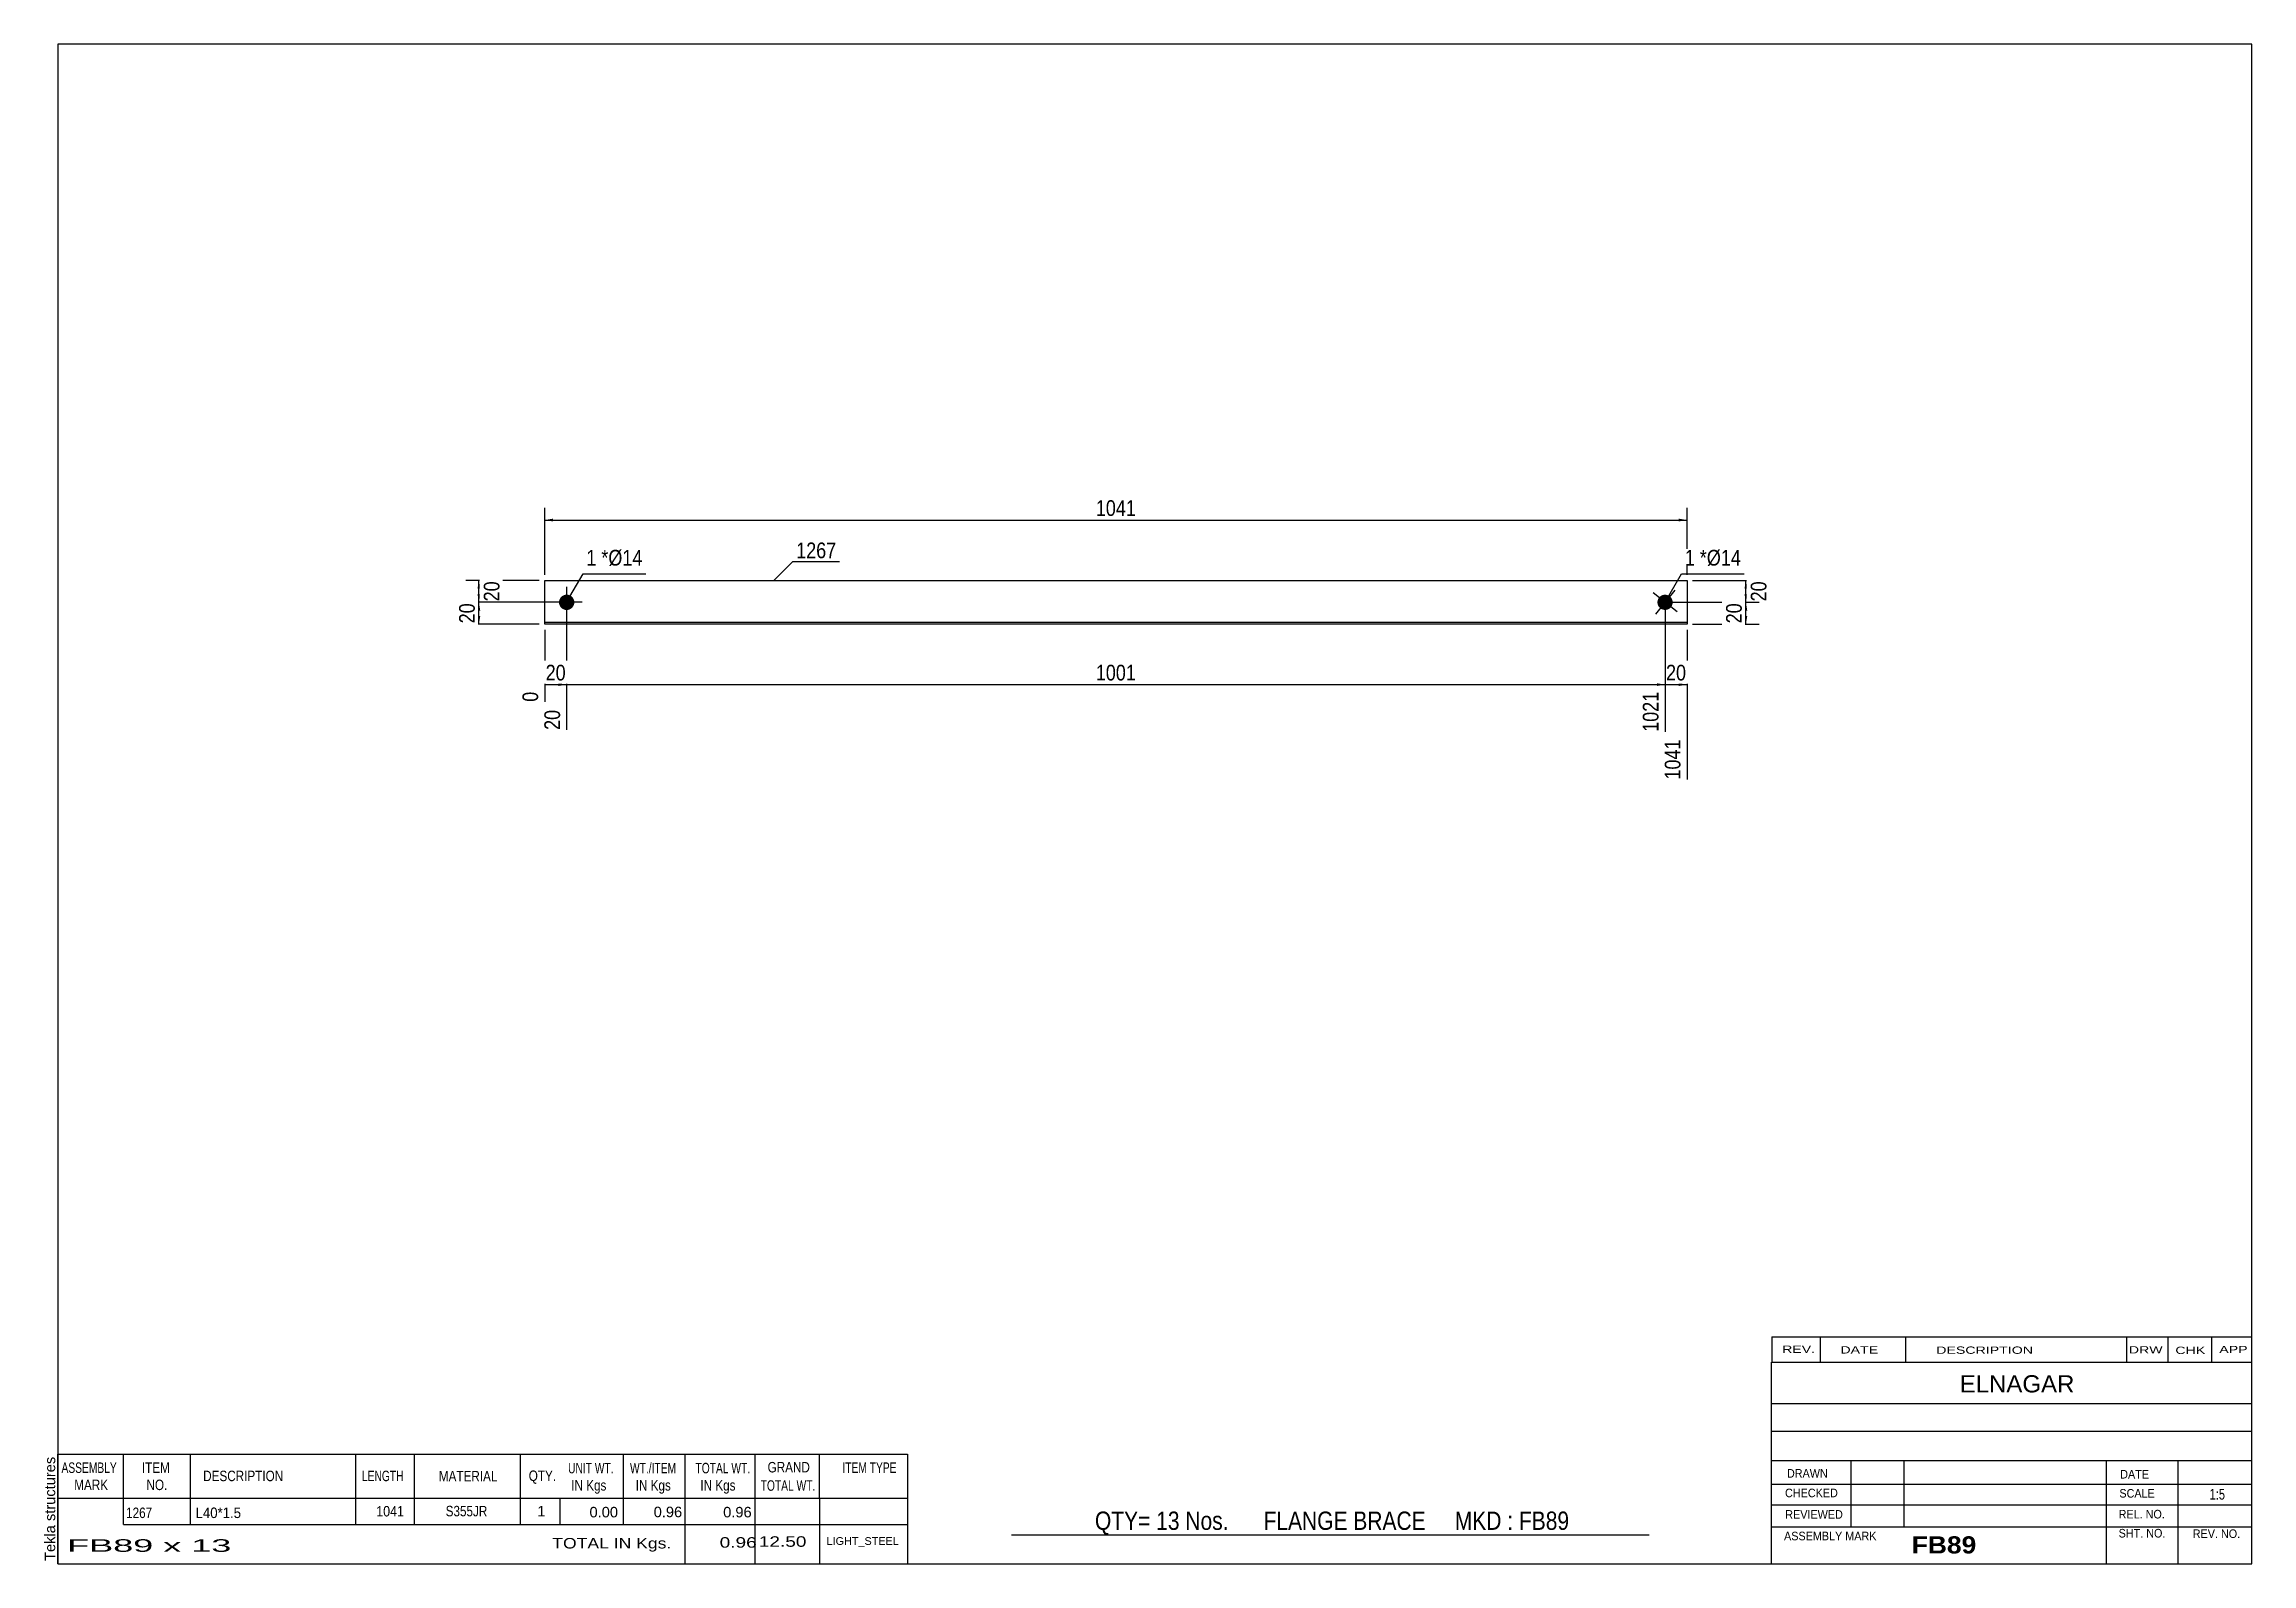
# Model space of a CAD drawing. Header units: millimetres. Extents: x -91 to 311, y -175 to 102.
import ezdxf

# ---------------------------------------------------------------- set-up
doc = ezdxf.new("R2010")
doc.units = ezdxf.units.MM
doc.styles.add('Arial', font='ARIAL.TTF', dxfattribs={"height": 0.2})
doc.styles.add('Arial Bold', font='ARIALBD.TTF', dxfattribs={"height": 0.2})
doc.styles.add('Arial Narrow', font='ARIALN.TTF', dxfattribs={"height": 0.2})

# ---------------------------------------------------------------- blocks, each defined once
blk = doc.blocks.new('Unknown-627373072-1455')
at = {"color": 5, "linetype": 'Continuous'}
for p, q in [((311.25, 101.75), (-88.75, 101.75)), ((-88.75, 101.75), (-88.75, -175.25)), ((311.25, -175.25), (311.25, 101.75)), ((-88.75, -175.25), (311.25, -175.25))]:
    blk.add_line(p, q, dxfattribs=at)
at = {"color": 174, "linetype": 'Continuous', "style": 'Arial'}
blk.add_text('Tekla structures', height=1.9102, rotation=90, dxfattribs=at).set_placement((-89.25, -174.75))
blk = doc.blocks.new('Part-627373072-1227 - 1212')
at = {"color": 2, "linetype": 'Continuous'}
for p, q in [((0, -4), (0, 4)), ((0, 4), (208.27, 4)), ((208.27, 4), (208.27, -4)), ((208.27, -3.7), (0, -3.7)), ((208.27, -4), (0, -4))]:
    blk.add_line(p, q, dxfattribs=at)
blk = doc.blocks.new('Bolt-627373072-1228 - 1212')
at = {"linetype": 'Continuous'}
blk.add_hatch(color=3, dxfattribs=at).paths.add_polyline_path([(4, -1.4, -1), (4, 1.4, -1)])
at = {"color": 3, "linetype": 'Continuous'}
for p, q in [((6.8, 0), (1.2, 0)), ((4, 2.8), (4, -2.8))]:
    blk.add_line(p, q, dxfattribs=at)
blk = doc.blocks.new('Bolt-627373072-1229 - 1212')
at = {"linetype": 'Continuous'}
blk.add_hatch(color=3, dxfattribs=at).paths.add_polyline_path([(203.4, -1.09, -1), (205.14, 1.09, -1)])
at = {"color": 3, "linetype": 'Continuous'}
for p, q in [((206.46, -1.75), (202.08, 1.75)), ((206.02, 2.19), (202.52, -2.19))]:
    blk.add_line(p, q, dxfattribs=at)
blk = doc.blocks.new('StraightDimension-627373072-1233 - 1212')
at = {"linetype": 'Continuous'}
blk.add_hatch(color=7, dxfattribs=at).paths.add_polyline_path([(206.77, -14.75), (208.27, -15), (206.77, -15.25)])
at = {"color": 7, "linetype": 'Continuous'}
for p, q in [((204.27, -1), (204.27, -23.61)), ((208.27, -5), (208.27, -32.31)), ((204.27, -15), (208.27, -15))]:
    blk.add_line(p, q, dxfattribs=at)
at = {"color": 0}
blk.add_wipeout([(208.7, -14.85), (208.7, -10.65), (203.84, -10.65), (203.84, -14.85)], dxfattribs=at)
at = {"color": 0, "linetype": 'Continuous'}
blk.add_wipeout([(207.67, -24.4), (203.47, -24.4), (203.47, -32.91), (207.67, -32.91)], dxfattribs=at)
at = {"color": 3, "style": 'Arial Narrow'}
blk.add_text('20', height=2.863, dxfattribs=at).set_placement((204.44, -14.25))
at = {"color": 3, "linetype": 'Continuous', "style": 'Arial Narrow'}
blk.add_text('1041', height=2.863, rotation=90.0002, dxfattribs=at).set_placement((207.07, -32.31))
blk = doc.blocks.new('StraightDimension-627373072-1234 - 1212')
at = {"linetype": 'Continuous'}
blk.add_hatch(color=7, dxfattribs=at).paths.add_polyline_path([(202.77, -14.75), (204.27, -15), (202.77, -15.25)])
at = {"color": 7, "linetype": 'Continuous'}
for p, q in [((4, -1), (4, -23.26)), ((204.27, -1), (204.27, -23.61)), ((4, -15), (204.27, -15))]:
    blk.add_line(p, q, dxfattribs=at)
at = {"color": 0}
blk.add_wipeout([(108.39, -14.85), (108.39, -10.65), (99.88, -10.65), (99.88, -14.85)], dxfattribs=at)
at = {"color": 0, "linetype": 'Continuous'}
blk.add_wipeout([(203.67, -15.7), (199.47, -15.7), (199.47, -24.21), (203.67, -24.21)], dxfattribs=at)
at = {"color": 3, "style": 'Arial Narrow'}
blk.add_text('1001', height=2.863, dxfattribs=at).set_placement((100.48, -14.25))
at = {"color": 3, "linetype": 'Continuous', "style": 'Arial Narrow'}
blk.add_text('1021', height=2.863, rotation=90.0002, dxfattribs=at).set_placement((203.07, -23.61))
blk = doc.blocks.new('StraightDimension-627373072-1235 - 1212')
at = {"linetype": 'Continuous'}
blk.add_hatch(color=7, dxfattribs=at).paths.add_polyline_path([(2.5, -14.75), (4, -15), (2.5, -15.25)])
at = {"color": 7, "linetype": 'Continuous'}
for p, q in [((4, -1), (4, -23.26)), ((0, -5), (0, -18.13)), ((0, -15), (4, -15))]:
    blk.add_line(p, q, dxfattribs=at)
at = {"color": 0}
blk.add_wipeout([(4.43, -14.85), (4.43, -10.65), (-0.43, -10.65), (-0.43, -14.85)], dxfattribs=at)
at = {"color": 0, "linetype": 'Continuous'}
blk.add_wipeout([(3.4, -19), (-0.8, -19), (-0.8, -23.86), (3.4, -23.86)], dxfattribs=at)
blk.add_wipeout([(-0.6, -15.7), (-4.8, -15.7), (-4.8, -18.73), (-0.6, -18.73)], dxfattribs=at)
at = {"color": 3, "style": 'Arial Narrow'}
blk.add_text('20', height=2.863, dxfattribs=at).set_placement((0.17, -14.25))
at = {"color": 3, "linetype": 'Continuous', "style": 'Arial Narrow'}
for s, height, p in [('0', 2.86, (-1.2, -18.13)), ('20', 2.863, (2.8, -23.26))]:
    blk.add_text(s, height=height, rotation=90.0002, dxfattribs=at).set_placement(p)
blk = doc.blocks.new('StraightDimension-627373072-1246 - 1212')
at = {"linetype": 'Continuous'}
for points in [[(1.5, 14.75), (0, 15), (1.5, 15.25)], [(206.77, 15.25), (208.27, 15), (206.77, 14.75)]]:
    blk.add_hatch(color=7, dxfattribs=at).paths.add_polyline_path(points)
at = {"color": 7, "linetype": 'Continuous'}
for p, q in [((0, 5), (0, 17.25)), ((208.27, 5), (208.27, 17.25)), ((0, 15), (208.27, 15))]:
    blk.add_line(p, q, dxfattribs=at)
at = {"color": 0}
blk.add_wipeout([(108.39, 15.15), (108.39, 19.35), (99.88, 19.35), (99.88, 15.15)], dxfattribs=at)
at = {"color": 3, "style": 'Arial Narrow'}
blk.add_text('1041', height=2.863, dxfattribs=at).set_placement((100.48, 15.75))
blk = doc.blocks.new('StraightDimension-627373072-1250 - 1212')
at = {"linetype": 'Continuous'}
for points in [[(218.75, 2.5), (219, 4), (219.25, 2.5)], [(219.25, 1.5), (219, 0), (218.75, 1.5)]]:
    blk.add_hatch(color=7, dxfattribs=at).paths.add_polyline_path(points)
at = {"color": 7, "linetype": 'Continuous'}
for p, q in [((205.27, 0), (221.25, 0)), ((209.27, 4), (221.25, 4)), ((219, 0), (219, 4))]:
    blk.add_line(p, q, dxfattribs=at)
at = {"color": 0}
blk.add_wipeout([(223.35, 4.43), (219.15, 4.43), (219.15, -0.43), (223.35, -0.43)], dxfattribs=at)
at = {"color": 3, "style": 'Arial Narrow'}
blk.add_text('20', height=2.863, rotation=90.0002, dxfattribs=at).set_placement((222.75, 0.17))
blk = doc.blocks.new('StraightDimension-627373072-1251 - 1212')
at = {"linetype": 'Continuous'}
for points in [[(218.75, -1.5), (219, 0), (219.25, -1.5)], [(219.25, -2.5), (219, -4), (218.75, -2.5)]]:
    blk.add_hatch(color=7, dxfattribs=at).paths.add_polyline_path(points)
at = {"color": 7, "linetype": 'Continuous'}
for p, q in [((205.27, 0), (221.4, 0)), ((219, -4), (219, 0)), ((209.27, -4), (221.4, -4))]:
    blk.add_line(p, q, dxfattribs=at)
at = {"color": 0}
blk.add_wipeout([(218.85, 0.43), (214.65, 0.43), (214.65, -4.43), (218.85, -4.43)], dxfattribs=at)
at = {"color": 3, "style": 'Arial Narrow'}
blk.add_text('20', height=2.863, rotation=90.0002, dxfattribs=at).set_placement((218.25, -3.83))
blk = doc.blocks.new('StraightDimension-627373072-1258 - 1212')
at = {"linetype": 'Continuous'}
for points in [[(-12.25, 2.5), (-12, 4), (-11.75, 2.5)], [(-11.75, 1.5), (-12, 0), (-12.25, 1.5)]]:
    blk.add_hatch(color=7, dxfattribs=at).paths.add_polyline_path(points)
at = {"color": 7, "linetype": 'Continuous'}
for p, q in [((-1, 4), (-14.4, 4)), ((3, 0), (-14.4, 0)), ((-12, 0), (-12, 4))]:
    blk.add_line(p, q, dxfattribs=at)
at = {"color": 0}
blk.add_wipeout([(-7.65, 4.43), (-11.85, 4.43), (-11.85, -0.43), (-7.65, -0.43)], dxfattribs=at)
at = {"color": 3, "style": 'Arial Narrow'}
blk.add_text('20', height=2.863, rotation=90.0002, dxfattribs=at).set_placement((-8.25, 0.17))
blk = doc.blocks.new('StraightDimension-627373072-1259 - 1212')
at = {"linetype": 'Continuous'}
for points in [[(-12.25, -1.5), (-12, 0), (-11.75, -1.5)], [(-11.75, -2.5), (-12, -4), (-12.25, -2.5)]]:
    blk.add_hatch(color=7, dxfattribs=at).paths.add_polyline_path(points)
at = {"color": 7, "linetype": 'Continuous'}
for p, q in [((3, 0), (-14.25, 0)), ((-12, -4), (-12, 0)), ((-1, -4), (-14.25, -4))]:
    blk.add_line(p, q, dxfattribs=at)
at = {"color": 0}
blk.add_wipeout([(-12.15, 0.43), (-16.35, 0.43), (-16.35, -4.43), (-12.15, -4.43)], dxfattribs=at)
at = {"color": 3, "style": 'Arial Narrow'}
blk.add_text('20', height=2.863, rotation=90.0002, dxfattribs=at).set_placement((-12.75, -3.83))
blk = doc.blocks.new('CBS_CALLOFF-627373072-1479')
at = {"color": 7, "linetype": 'Continuous'}
blk.add_line((85.13, -169.98), (201.36, -170), dxfattribs=at)
at = {"color": 3, "linetype": 'Continuous', "style": 'Arial Narrow'}
blk.add_text('QTY= 13 Nos.      FLANGE BRACE     MKD : FB89', height=3.3405, dxfattribs=at).set_placement((100.32, -169.09))
blk = doc.blocks.new('CBS_BOM-627373072-1478')
at = {"color": 7, "linetype": 'Continuous'}
for p, q in [((-88.78, -163.28), (-88.78, -155.28)), ((-88.78, -155.28), (66.14, -155.28)), ((-76.78, -163.28), (-76.78, -155.28)), ((-64.59, -163.28), (-64.59, -155.28)), ((-34.43, -163.28), (-34.43, -155.28)), ((-23.75, -163.28), (-23.75, -155.28)), ((-4.43, -163.28), (-4.43, -155.28)), ((14.37, -163.28), (14.37, -155.28)), ((25.58, -163.28), (25.58, -155.28)), ((38.37, -163.28), (38.37, -155.28)), ((50.12, -163.28), (50.12, -155.28)), ((66.14, -155.29), (66.14, -163.27)), ((-88.78, -163.28), (66.14, -163.28)), ((-88.78, -168.08), (-88.78, -163.28)), ((-76.78, -168.08), (-76.78, -163.28)), ((-64.59, -168.08), (-64.59, -163.28)), ((-34.43, -168.08), (-34.43, -163.28)), ((-23.75, -168.08), (-23.75, -163.28)), ((-4.43, -168.08), (-4.43, -163.28)), ((2.83, -168.08), (2.83, -163.28)), ((14.37, -168.08), (14.37, -163.28)), ((25.58, -168.08), (25.58, -163.28)), ((38.37, -168.08), (38.37, -163.28)), ((50.14, -168.08), (50.14, -163.28)), ((66.14, -163.28), (66.14, -168.08)), ((-88.78, -175.28), (-88.78, -168.1)), ((-76.78, -168.08), (66.14, -168.08)), ((25.58, -175.28), (25.58, -168.1)), ((38.37, -175.28), (38.37, -168.1)), ((50.18, -175.28), (50.18, -168.1)), ((66.14, -168.08), (66.14, -175.28)), ((-88.78, -175.28), (66.14, -175.28))]:
    blk.add_line(p, q, dxfattribs=at)
at = {"color": 3, "linetype": 'Continuous', "style": 'Arial'}
for s, height, width, p in [('ASSEMBLY', 1.91, 0.7, (-88.1, -158.71)), ('ITEM', 1.91, 0.8, (-73.45, -158.71)), ('UNIT WT.', 1.91, 0.7, (4.26, -158.78)), ('WT./ITEM', 1.91, 0.7, (15.55, -158.78)), ('TOTAL WT.', 1.91, 0.7, (27.49, -158.78)), ('GRAND', 1.91, 0.8, (40.64, -158.62)), ('ITEM TYPE', 1.91, 0.7, (54.28, -158.7)), ('MARK', 1.91, 0.8, (-85.78, -161.84)), ('NO.', 1.91, 0.8, (-72.6, -161.84)), ('DESCRIPTION', 1.9102, 0.8, (-62.27, -160.21)), ('LENGTH', 1.91, 0.7, (-33.32, -160.21)), ('MATERIAL', 1.91, 0.8, (-19.3, -160.26)), ('QTY.', 1.91, 0.8, (-2.91, -160.18)), ('IN Kgs', 1.91, 0.8, (4.84, -161.92)), ('IN Kgs', 1.91, 0.8, (16.59, -161.92)), ('IN Kgs', 1.91, 0.8, (28.38, -161.92)), ('TOTAL WT.', 1.91, 0.7, (39.38, -161.96))]:
    blk.add_text(s, height=height, dxfattribs=dict(at, width=width)).set_placement(p)
at = {"color": 7, "linetype": 'Continuous', "style": 'Arial'}
for s, width, p in [('1267', 0.8, (-76.32, -166.93)), ('L40*1.5', 0.9, (-63.65, -166.93)), ('1041', 0.85, (-30.71, -166.65)), ('S355JR', 0.8, (-18.06, -166.62))]:
    blk.add_text(s, height=1.91, dxfattribs=dict(at, width=width)).set_placement(p)
for s, p in [('1', (-1.34, -166.62)), ('0.00', (8.17, -166.81)), ('0.96', (19.87, -166.78)), ('0.96', (32.54, -166.81))]:
    blk.add_text(s, height=1.91, dxfattribs=at).set_placement(p)
at = {"color": 6, "linetype": 'Continuous', "style": 'Arial'}
for s, height, width, p in [('FB89 x 13', 2.292, 2.05, (-87.06, -173.09)), ('TOTAL IN Kgs.', 1.9102, 1.2, (1.38, -172.48)), ('0.96', 1.91, 1.3, (31.9, -172.33)), ('12.50', 1.91, 1.3, (39.04, -172.17))]:
    blk.add_text(s, height=height, dxfattribs=dict(at, width=width)).set_placement(p)
blk.add_text('LIGHT_STEEL', height=1.4135, dxfattribs=at).set_placement((51.39, -171.83))
blk = doc.blocks.new('CBS_NAME_BLOG-627373072-1480')
at = {"color": 7, "linetype": 'Continuous'}
for p, q in [((223.66, -138.5), (311.18, -138.5)), ((223.66, -175.21), (223.66, -138.5)), ((223.66, -146.04), (311.18, -146.04)), ((223.73, -151.09), (311.25, -151.09)), ((223.66, -156.46), (311.18, -156.46)), ((238.18, -168.57), (238.18, -156.47)), ((247.87, -168.54), (247.87, -156.47)), ((284.78, -175.21), (284.78, -156.48)), ((297.83, -175.21), (297.83, -156.47)), ((223.67, -160.76), (311.25, -160.74)), ((223.66, -164.51), (311.18, -164.51)), ((223.66, -168.55), (311.18, -168.55)), ((223.66, -175.25), (311.25, -175.25))]:
    blk.add_line(p, q, dxfattribs=at)
at = {"color": 3, "linetype": 'Continuous', "style": 'Arial'}
blk.add_text('ELNAGAR', height=3.133, dxfattribs=at).set_placement((257.98, -144.03))
at = {"color": 3, "linetype": 'Continuous'}
for s, height, style, width, p in [('DRAWN', 1.566, 'Arial', 0.9, (226.49, -159.57)), ('DATE', 1.566, 'Arial', 0.9, (287.25, -159.73)), ('CHECKED', 1.566, 'Arial', 0.9, (226.14, -163.14)), ('SCALE', 1.566, 'Arial', 0.9, (287.1, -163.21)), ('1:5', 1.957, 'Arial Narrow', 0.9, (303.55, -163.57)), ('REVIEWED', 1.566, 'Arial', 0.9, (226.18, -167.06)), ('SHT. NO.', 1.566, 'Arial', 0.9, (286.96, -170.48)), ('REL. NO.', 1.566, 'Arial', 0.9, (286.96, -167.01)), ('REV. NO.', 1.566, 'Arial', 0.9, (300.48, -170.57)), ('ASSEMBLY MARK', 1.5663, 'Arial', 0.9, (225.96, -170.99)), ('FB89', 3.131, 'Arial Bold', 1.1, (249.24, -173.39))]:
    blk.add_text(s, height=height, dxfattribs=dict(at, style=style, width=width)).set_placement(p)
blk = doc.blocks.new('CBS_REVISION-627373072-1481')
at = {"color": 7, "linetype": 'Continuous'}
for p, q in [((223.74, -133.87), (311.24, -133.87)), ((223.74, -133.87), (223.74, -138.5)), ((232.54, -133.87), (232.54, -138.5)), ((248.13, -133.87), (248.13, -138.44)), ((288.39, -133.87), (288.39, -138.5)), ((295.93, -133.87), (295.93, -138.5)), ((303.88, -133.87), (303.88, -138.5)), ((223.74, -138.5), (311.24, -138.5))]:
    blk.add_line(p, q, dxfattribs=at)
at = {"color": 7, "style": 'Arial Narrow', "width": 1.7}
for s, height, p in [('REV.', 1.326, (225.6, -136.82)), ('DATE', 1.326, (236.23, -136.94)), ('DESCRIPTION', 1.3257, (253.71, -136.99)), ('DRW', 1.326, (288.82, -136.93)), ('CHK', 1.326, (297.31, -137.02)), ('APP', 1.326, (305.31, -136.87))]:
    blk.add_text(s, height=height, dxfattribs=at).set_placement(p)
blk = doc.blocks.new('Mark-627373072-1268 - 1212')
at = {"color": 0}
blk.add_wipeout([(9.43, 6.7), (9.43, 9.7), (7.6, 9.7), (7.6, 6.7)], dxfattribs=at)
blk.add_wipeout([(9.43, 6.7), (9.43, 9.7), (7.6, 9.7), (7.6, 6.7)], dxfattribs=at)
at = {"color": 7, "linetype": 'Continuous'}
blk.add_line((4, 0), (7, 5.2), dxfattribs=at)
at = {"color": 0}
blk.add_wipeout([(11.61, 6.7), (11.61, 9.7), (10.33, 9.7), (10.33, 6.7)], dxfattribs=at)
blk.add_wipeout([(11.61, 6.7), (11.61, 9.7), (10.33, 9.7), (10.33, 6.7)], dxfattribs=at)
at = {"color": 3, "style": 'Arial Narrow'}
blk.add_text('1', height=2.86, dxfattribs=at).set_placement((7.6, 6.7))
at = {"color": 0}
blk.add_wipeout([(17.82, 6.7), (17.82, 9.7), (11.61, 9.7), (11.61, 6.7)], dxfattribs=at)
blk.add_wipeout([(17.82, 6.7), (17.82, 9.7), (11.61, 9.7), (11.61, 6.7)], dxfattribs=at)
at = {"color": 7, "linetype": 'Continuous'}
blk.add_line((7, 5.2), (18.42, 5.2), dxfattribs=at)
at = {"color": 3, "style": 'Arial Narrow'}
for s, height, p in [('*', 2.86, (10.33, 6.7)), ('Ø14', 2.863, (11.61, 6.7))]:
    blk.add_text(s, height=height, dxfattribs=at).set_placement(p)
blk = doc.blocks.new('Mark-627373072-1269 - 1212')
at = {"color": 0}
blk.add_wipeout([(209.7, 6.7), (209.7, 9.7), (207.87, 9.7), (207.87, 6.7)], dxfattribs=at)
blk.add_wipeout([(209.7, 6.7), (209.7, 9.7), (207.87, 9.7), (207.87, 6.7)], dxfattribs=at)
at = {"color": 7, "linetype": 'Continuous'}
blk.add_line((204.27, 0), (207.27, 5.2), dxfattribs=at)
at = {"color": 0}
blk.add_wipeout([(211.88, 6.7), (211.88, 9.7), (210.6, 9.7), (210.6, 6.7)], dxfattribs=at)
blk.add_wipeout([(211.88, 6.7), (211.88, 9.7), (210.6, 9.7), (210.6, 6.7)], dxfattribs=at)
at = {"color": 3, "style": 'Arial Narrow'}
blk.add_text('1', height=2.86, dxfattribs=at).set_placement((207.87, 6.7))
at = {"color": 0}
blk.add_wipeout([(218.09, 6.7), (218.09, 9.7), (211.88, 9.7), (211.88, 6.7)], dxfattribs=at)
blk.add_wipeout([(218.09, 6.7), (218.09, 9.7), (211.88, 9.7), (211.88, 6.7)], dxfattribs=at)
at = {"color": 7, "linetype": 'Continuous'}
blk.add_line((207.27, 5.2), (218.69, 5.2), dxfattribs=at)
at = {"color": 3, "style": 'Arial Narrow'}
for s, height, p in [('*', 2.86, (210.6, 6.7)), ('Ø14', 2.863, (211.88, 6.7))]:
    blk.add_text(s, height=height, dxfattribs=at).set_placement(p)
blk = doc.blocks.new('Mark-627373072-1265 - 1212')
at = {"color": 0}
blk.add_wipeout([(53.16, 8.04), (53.16, 11.04), (45.85, 11.04), (45.85, 8.04)], dxfattribs=at)
blk.add_wipeout([(53.16, 8.04), (53.16, 11.04), (45.85, 11.04), (45.85, 8.04)], dxfattribs=at)
at = {"color": 7, "linetype": 'Continuous'}
for p, q in [((41.71, 3.9), (45.25, 7.44)), ((45.25, 7.44), (53.76, 7.44))]:
    blk.add_line(p, q, dxfattribs=at)
at = {"color": 3, "style": 'Arial Narrow'}
blk.add_text('1267', height=2.863, dxfattribs=at).set_placement((45.85, 8.04))

msp = doc.modelspace()

# ---------------------------------------------------------------- block references
for name in ['Unknown-627373072-1455', 'Part-627373072-1227 - 1212', 'Bolt-627373072-1228 - 1212', 'Bolt-627373072-1229 - 1212', 'CBS_REVISION-627373072-1481', 'CBS_NAME_BLOG-627373072-1480', 'CBS_BOM-627373072-1478', 'CBS_CALLOFF-627373072-1479']:
    msp.add_blockref(name, (0, 0))

# ---------------------------------------------------------------- next in the draw order: block references
for name in ['StraightDimension-627373072-1246 - 1212', 'StraightDimension-627373072-1233 - 1212']:
    msp.add_blockref(name, (0, 0))

# ---------------------------------------------------------------- next in the draw order: block references
for name in ['Mark-627373072-1265 - 1212', 'StraightDimension-627373072-1234 - 1212']:
    msp.add_blockref(name, (0, 0))

# ---------------------------------------------------------------- next in the draw order: block references
for name in ['StraightDimension-627373072-1250 - 1212', 'StraightDimension-627373072-1235 - 1212']:
    msp.add_blockref(name, (0, 0))

# ---------------------------------------------------------------- next in the draw order: block references
for name in ['StraightDimension-627373072-1258 - 1212', 'StraightDimension-627373072-1251 - 1212']:
    msp.add_blockref(name, (0, 0))

# ---------------------------------------------------------------- next in the draw order: block references
for name in ['Mark-627373072-1269 - 1212', 'StraightDimension-627373072-1259 - 1212']:
    msp.add_blockref(name, (0, 0))

# ---------------------------------------------------------------- next in the draw order: block references
msp.add_blockref('Mark-627373072-1268 - 1212', (0, 0))

doc.saveas('drawing.dxf')
